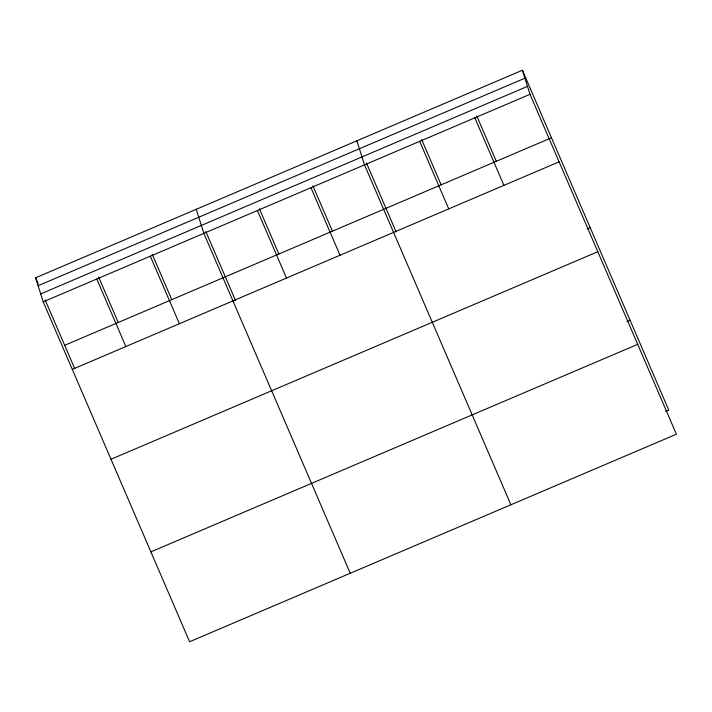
<?xml version="1.0" encoding="UTF-8"?>
<svg xmlns="http://www.w3.org/2000/svg" width="712" height="712" viewBox="0 0 712 712"><rect width="100%" height="100%" fill="white"/><g stroke="black" fill="none" stroke-linecap="round" stroke-linejoin="round"><path stroke-width="1.07" d="M522.403 70.248L530.013 94.313L676.4 434.213L189.597 641.752L43.209 301.852L35.6 277.787L522.403 70.248L668.791 410.148L665.72 411.447M38.11 285.726L524.913 78.186M40.7 293.914L527.503 86.374M43.209 301.852L530.013 94.313M64.676 345.311L551.48 137.772M72.295 369.377L559.098 161.838M587.124 228.961L590.195 227.653M111.001 459.258L597.804 251.719M627.014 321.566L630.076 320.258M150.891 551.871L637.694 344.332M476.782 115.94L496.308 161.295M474.842 117.836L503.927 185.36M421.611 139.463L441.137 184.809M419.671 141.359L448.756 208.883M366.44 162.986L396.086 231.827M510.887 504.781L364.5 164.881L356.89 140.807M312.888 185.814L332.424 231.16M310.957 187.71L340.033 255.234M259.346 208.643L278.873 253.988M257.406 210.538L286.491 278.063M205.795 231.471L235.441 300.313M350.242 573.267L203.855 233.367L196.245 209.301M152.243 254.3L171.779 299.654M150.312 256.195L179.388 323.72M98.701 277.128L118.228 322.483M96.761 279.024L125.846 346.548M35.6 277.787L38.208 283.83M45.15 299.957L74.796 368.798"/></g></svg>
